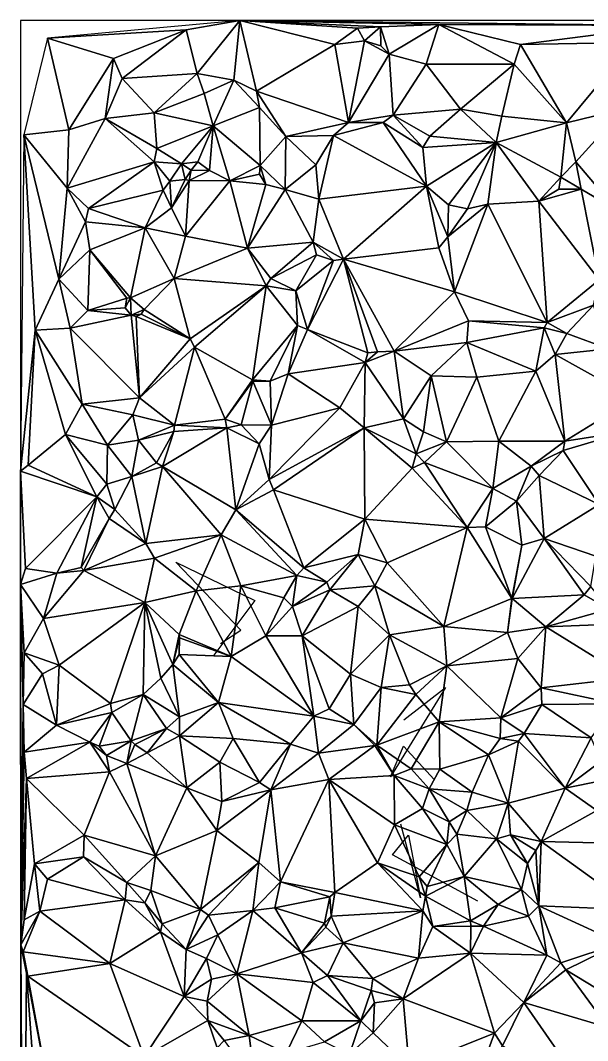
# Model space of a CAD drawing. Header units: metres. Extents: x -15 to 15.3, y -15 to 15.
# Drawn here: x -14.98 to -6.32, y -0.58 to 15 of the extents above; entities that cross this region are included whole.
import ezdxf

# ---------------------------------------------------------------- set-up
doc = ezdxf.new("R2010")
doc.units = ezdxf.units.M
for name, color, linetype in [('CRACKS', 1, 'Continuous'), ('STREET_MESH', 7, 'Continuous'), ('WATER_LINE', 5, 'Continuous')]:
    doc.layers.add(name, color=color, linetype=linetype)

msp = doc.modelspace()

# ---------------------------------------------------------------- linework, layer by layer
at = {"layer": 'CRACKS'}
for points in [[(-11.925, 5.483, 0.1), (-11.616, 5.686, 0.1), (-12.606, 6.724, 0.1), (-11.4, 6.137, 0.1), (-12.024, 5.304, 0.1)], [(-9.128, 4.319, 0.1), (-8.49, 4.812, 0.1), (-9.328, 3.446, 0.1), (-9.129, 3.913, 0.1), (-8.662, 3.404, 0.1)], [(-7.995, 1.546, 0.1), (-9.299, 2.255, 0.1), (-9.056, 2.557, 0.1), (-8.874, 1.597, 0.1), (-9.174, 2.724, 0.1)]]:
    msp.add_polyline3d(points, dxfattribs=at)
at = {"layer": 'STREET_MESH'}
for points in [[(-12.447, 14.856), (-11.63, 15), (-14.565, 14.726)], [(-12.447, 14.856), (-12.283, 14.188), (-11.63, 15)], [(-12.283, 14.188), (-11.721, 14.086), (-11.63, 15)], [(-11.721, 14.086), (-11.374, 13.918), (-11.63, 15)], [(-5.085, 14.922), (5.899, 14.99), (-11.63, 15)], [(-9.834, 14.88), (-9.484, 14.904), (-11.63, 15)], [(-10.177, 14.63), (-9.834, 14.88), (-11.63, 15)], [(-8.594, 14.936), (-5.085, 14.922), (-11.63, 15)], [(-9.484, 14.904), (-8.594, 14.936), (-11.63, 15)], [(-11.374, 13.918), (-10.177, 14.63), (-11.63, 15)], [(-13.56, 14.418), (-12.447, 14.856), (-14.565, 14.726)], [(-13.56, 14.418), (-13.426, 14.111), (-12.447, 14.856)], [(-13.426, 14.111), (-12.283, 14.188), (-12.447, 14.856)], [(-9.729, 14.688), (-9.834, 14.88), (-10.177, 14.63)], [(-9.834, 14.88), (-9.729, 14.688), (-9.484, 14.904)], [(-9.729, 14.688), (-9.476, 14.611), (-9.484, 14.904)], [(-9.348, 14.486), (-8.594, 14.936), (-9.484, 14.904)], [(-9.476, 14.611), (-9.348, 14.486), (-9.484, 14.904)], [(-8.594, 14.936), (-9.348, 14.486), (-8.786, 14.333)], [(-8.594, 14.936), (-8.786, 14.333), (-7.443, 14.332)], [(-8.594, 14.936), (-7.347, 14.634), (-5.085, 14.922)], [(-7.347, 14.634), (-8.594, 14.936), (-7.443, 14.332)], [(-7.347, 14.634), (-5.625, 14.66), (-5.085, 14.922)], [(-14.925, 13.254), (-14.241, 13.328), (-14.565, 14.726)], [(-14.241, 13.328), (-13.56, 14.418), (-14.565, 14.726)], [(-9.729, 14.688), (-10.177, 14.63), (-9.969, 13.44)], [(-9.348, 14.486), (-9.729, 14.688), (-9.969, 13.44)], [(-9.348, 14.486), (-9.476, 14.611), (-9.729, 14.688)], [(-5.625, 14.66), (-7.347, 14.634), (-6.642, 13.437)], [(-5.625, 14.66), (-6.642, 13.437), (-5.768, 13.65)], [(-10.177, 14.63), (-11.374, 13.918), (-9.969, 13.44)], [(-6.642, 13.437), (-7.347, 14.634), (-7.443, 14.332)], [(-13.56, 14.418), (-14.241, 13.328), (-13.685, 13.499)], [(-13.426, 14.111), (-13.56, 14.418), (-13.685, 13.499)], [(-9.289, 13.551), (-9.348, 14.486), (-9.969, 13.44)], [(-9.348, 14.486), (-9.289, 13.551), (-8.786, 14.333)], [(-12.283, 14.188), (-13.426, 14.111), (-12.939, 13.588)], [(-12.283, 14.188), (-12.939, 13.588), (-12.172, 13.885)], [(-12.283, 14.188), (-12.172, 13.885), (-11.721, 14.086)], [(-9.289, 13.551), (-8.264, 13.642), (-8.786, 14.333)], [(-8.786, 14.333), (-8.264, 13.642), (-7.443, 14.332)], [(-8.264, 13.642), (-7.63, 13.537), (-7.443, 14.332)], [(-7.63, 13.537), (-6.642, 13.437), (-7.443, 14.332)], [(-12.939, 13.588), (-13.426, 14.111), (-13.685, 13.499)], [(-12.172, 13.885), (-12.035, 13.39), (-11.721, 14.086)], [(-12.035, 13.39), (-11.329, 13.67), (-11.721, 14.086)], [(-11.329, 13.67), (-11.374, 13.918), (-11.721, 14.086)], [(-12.939, 13.588), (-12.035, 13.39), (-12.172, 13.885)], [(-11.374, 13.918), (-10.928, 13.227), (-9.969, 13.44)], [(-10.928, 13.227), (-11.374, 13.918), (-11.329, 13.67)], [(-12.939, 13.588), (-13.685, 13.499), (-12.894, 13.045)], [(-12.035, 13.39), (-12.939, 13.588), (-12.894, 13.045)], [(-12.035, 13.39), (-11.317, 12.784), (-11.329, 13.67)], [(-11.317, 12.784), (-10.928, 13.227), (-11.329, 13.67)], [(-8.264, 13.642), (-9.289, 13.551), (-8.729, 13.231)], [(-7.717, 13.137), (-8.264, 13.642), (-8.729, 13.231)], [(-8.264, 13.642), (-7.717, 13.137), (-7.63, 13.537)], [(-6.642, 13.437), (-6.502, 12.84), (-5.768, 13.65)], [(-6.502, 12.84), (-5.874, 12.102), (-5.768, 13.65)], [(-14.241, 13.328), (-14.266, 12.435), (-13.685, 13.499)], [(-14.266, 12.435), (-12.937, 12.838), (-13.685, 13.499)], [(-13.685, 13.499), (-12.937, 12.838), (-12.894, 13.045)], [(-10.928, 13.227), (-10.198, 13.244), (-9.969, 13.44)], [(-9.442, 13.44), (-10.198, 13.244), (-8.78, 12.47)], [(-10.198, 13.244), (-9.442, 13.44), (-9.969, 13.44)], [(-9.442, 13.44), (-9.289, 13.551), (-9.969, 13.44)], [(-8.835, 13.058), (-9.289, 13.551), (-9.442, 13.44)], [(-8.835, 13.058), (-9.442, 13.44), (-8.78, 12.47)], [(-9.289, 13.551), (-8.835, 13.058), (-8.729, 13.231)], [(-7.63, 13.537), (-7.717, 13.137), (-6.642, 13.437)], [(-7.717, 13.137), (-6.731, 12.606), (-6.642, 13.437)], [(-6.731, 12.606), (-6.502, 12.84), (-6.642, 13.437)], [(-14.752, 10.267), (-14.925, 13.254), (-14.978, 8.117)], [(-14.266, 12.435), (-14.241, 13.328), (-14.925, 13.254)], [(-14.752, 10.267), (-14.392, 11.047), (-14.925, 13.254)], [(-14.392, 11.047), (-14.266, 12.435), (-14.925, 13.254)], [(-12.52, 12.81), (-12.035, 13.39), (-12.894, 13.045)], [(-12.035, 13.39), (-12.52, 12.81), (-12.272, 12.838)], [(-12.091, 12.706), (-12.035, 13.39), (-12.272, 12.838)], [(-12.091, 12.706), (-11.782, 12.549), (-12.035, 13.39)], [(-12.035, 13.39), (-11.782, 12.549), (-11.317, 12.784)], [(-10.939, 12.417), (-10.928, 13.227), (-11.317, 12.784)], [(-10.47, 12.793), (-10.928, 13.227), (-10.939, 12.417)], [(-10.928, 13.227), (-10.47, 12.793), (-10.198, 13.244)], [(-10.198, 13.244), (-10.47, 12.793), (-10.422, 12.268)], [(-10.198, 13.244), (-10.422, 12.268), (-8.78, 12.47)], [(-8.835, 13.058), (-7.717, 13.137), (-8.729, 13.231)], [(-7.717, 13.137), (-8.835, 13.058), (-8.78, 12.47)], [(-7.717, 13.137), (-8.78, 12.47), (-8.444, 12.182)], [(-8.157, 12.123), (-7.717, 13.137), (-8.444, 12.182)], [(-7.717, 13.137), (-8.157, 12.123), (-7.845, 12.193)], [(-7.064, 12.241), (-7.717, 13.137), (-7.845, 12.193)], [(-7.064, 12.241), (-6.731, 12.606), (-7.717, 13.137)], [(-12.937, 12.838), (-12.52, 12.81), (-12.894, 13.045)], [(-12.937, 12.838), (-14.266, 12.435), (-13.94, 12.128)], [(-12.798, 12.409), (-12.937, 12.838), (-13.94, 12.128)], [(-12.696, 12.546), (-12.937, 12.838), (-12.798, 12.409)], [(-12.696, 12.546), (-12.52, 12.81), (-12.937, 12.838)], [(-12.696, 12.546), (-12.465, 12.57), (-12.52, 12.81)], [(-12.52, 12.81), (-12.373, 12.71), (-12.272, 12.838)], [(-12.465, 12.57), (-12.373, 12.71), (-12.52, 12.81)], [(-12.373, 12.71), (-12.091, 12.706), (-12.272, 12.838)], [(-11.317, 12.784), (-11.782, 12.549), (-11.33, 12.653)], [(-11.233, 12.493), (-11.317, 12.784), (-11.33, 12.653)], [(-11.233, 12.493), (-10.939, 12.417), (-11.317, 12.784)], [(-10.47, 12.793), (-10.939, 12.417), (-10.422, 12.268)], [(-6.502, 12.84), (-6.731, 12.606), (-6.42, 12.423)], [(-5.874, 12.102), (-6.502, 12.84), (-6.42, 12.423)], [(-12.373, 12.71), (-12.465, 12.57), (-12.401, 12.554)], [(-12.091, 12.706), (-12.373, 12.71), (-12.401, 12.554)], [(-12.091, 12.706), (-12.401, 12.554), (-11.782, 12.549)], [(-11.782, 12.549), (-11.233, 12.493), (-11.33, 12.653)], [(-12.67, 12.135), (-12.696, 12.546), (-12.798, 12.409)], [(-12.465, 12.57), (-12.696, 12.546), (-12.67, 12.135)], [(-12.401, 12.554), (-12.465, 12.57), (-12.67, 12.135)], [(-12.401, 12.554), (-12.67, 12.135), (-12.459, 11.702)], [(-11.782, 12.549), (-12.401, 12.554), (-12.459, 11.702)], [(-11.514, 11.519), (-11.782, 12.549), (-12.459, 11.702)], [(-11.233, 12.493), (-11.782, 12.549), (-11.514, 11.519)], [(-10.939, 12.417), (-11.233, 12.493), (-11.514, 11.519)], [(-10.422, 12.268), (-10.046, 11.352), (-8.78, 12.47)], [(-8.78, 12.47), (-10.046, 11.352), (-8.59, 11.527)], [(-8.457, 11.695), (-8.78, 12.47), (-8.59, 11.527)], [(-8.78, 12.47), (-8.457, 11.695), (-8.444, 12.182)], [(-6.76, 12.421), (-6.731, 12.606), (-7.064, 12.241)], [(-6.731, 12.606), (-6.76, 12.421), (-6.42, 12.423)], [(-13.987, 11.924), (-14.266, 12.435), (-14.392, 11.047)], [(-14.266, 12.435), (-13.987, 11.924), (-13.94, 12.128)], [(-13.074, 11.831), (-12.798, 12.409), (-13.94, 12.128)], [(-13.074, 11.831), (-12.67, 12.135), (-12.798, 12.409)], [(-10.512, 11.614), (-10.939, 12.417), (-11.514, 11.519)], [(-10.939, 12.417), (-10.512, 11.614), (-10.422, 12.268)], [(-6.76, 12.421), (-7.064, 12.241), (-6.42, 12.423)], [(-7.064, 12.241), (-6.144, 11.038), (-6.42, 12.423)], [(-6.144, 11.038), (-5.874, 12.102), (-6.42, 12.423)], [(-10.512, 11.614), (-10.046, 11.352), (-10.422, 12.268)], [(-8.157, 12.123), (-8.457, 11.695), (-7.845, 12.193)], [(-8.457, 11.695), (-8.353, 10.855), (-7.845, 12.193)], [(-8.457, 11.695), (-8.157, 12.123), (-8.444, 12.182)], [(-8.353, 10.855), (-6.94, 10.387), (-7.845, 12.193)], [(-6.94, 10.387), (-7.064, 12.241), (-7.845, 12.193)], [(-6.94, 10.387), (-6.144, 11.038), (-7.064, 12.241)], [(-13.987, 11.924), (-13.074, 11.831), (-13.94, 12.128)], [(-12.67, 12.135), (-13.074, 11.831), (-12.459, 11.702)], [(-13.917, 11.498), (-13.987, 11.924), (-14.392, 11.047)], [(-13.074, 11.831), (-13.987, 11.924), (-13.917, 11.498)], [(-13.3, 10.764), (-13.074, 11.831), (-13.917, 11.498)], [(-13.3, 10.764), (-12.632, 11.056), (-13.074, 11.831)], [(-13.074, 11.831), (-12.632, 11.056), (-12.459, 11.702)], [(-12.632, 11.056), (-11.514, 11.519), (-12.459, 11.702)], [(-8.353, 10.855), (-8.457, 11.695), (-8.59, 11.527)], [(-11.155, 11.058), (-10.512, 11.614), (-11.514, 11.519)], [(-10.512, 11.614), (-11.155, 11.058), (-10.457, 11.418)], [(-10.202, 11.33), (-10.512, 11.614), (-10.457, 11.418)], [(-10.046, 11.352), (-10.512, 11.614), (-10.202, 11.33)], [(-13.949, 10.568), (-13.917, 11.498), (-14.392, 11.047)], [(-13.949, 10.568), (-13.356, 10.759), (-13.917, 11.498)], [(-13.356, 10.759), (-13.3, 10.764), (-13.917, 11.498)], [(-11.514, 11.519), (-12.632, 11.056), (-11.228, 10.944)], [(-11.155, 11.058), (-11.514, 11.519), (-11.228, 10.944)], [(-11.155, 11.058), (-10.773, 10.868), (-10.457, 11.418)], [(-10.773, 10.868), (-10.202, 11.33), (-10.457, 11.418)], [(-10.046, 11.352), (-8.353, 10.855), (-8.59, 11.527)], [(-10.773, 10.868), (-10.596, 10.28), (-10.202, 11.33)], [(-10.046, 11.352), (-10.596, 10.28), (-9.678, 9.924)], [(-10.596, 10.28), (-10.046, 11.352), (-10.202, 11.33)], [(-10.046, 11.352), (-9.272, 9.948), (-8.353, 10.855)], [(-9.528, 9.935), (-10.046, 11.352), (-9.678, 9.924)], [(-10.046, 11.352), (-9.528, 9.935), (-9.272, 9.948)], [(-14.752, 10.267), (-14.221, 10.297), (-14.392, 11.047)], [(-14.221, 10.297), (-13.949, 10.568), (-14.392, 11.047)], [(-13.091, 10.584), (-12.632, 11.056), (-13.3, 10.764)], [(-12.632, 11.056), (-13.091, 10.584), (-12.39, 10.134)], [(-11.228, 10.944), (-12.632, 11.056), (-12.39, 10.134)], [(-12.319, 10.01), (-11.228, 10.944), (-12.39, 10.134)], [(-12.319, 10.01), (-11.437, 9.51), (-11.228, 10.944)], [(-11.437, 9.51), (-10.75, 10.339), (-11.228, 10.944)], [(-10.773, 10.868), (-11.155, 11.058), (-11.228, 10.944)], [(-10.75, 10.339), (-10.773, 10.868), (-11.228, 10.944)], [(-6.144, 11.038), (-6.94, 10.387), (-6.231, 10.648)], [(-13.38, 10.608), (-13.356, 10.759), (-13.949, 10.568)], [(-13.3, 10.764), (-13.38, 10.608), (-13.29, 10.499)], [(-13.38, 10.608), (-13.3, 10.764), (-13.356, 10.759)], [(-13.091, 10.584), (-13.3, 10.764), (-13.29, 10.499)], [(-10.75, 10.339), (-10.596, 10.28), (-10.773, 10.868)], [(-8.353, 10.855), (-9.272, 9.948), (-8.141, 10.409)], [(-6.94, 10.387), (-8.353, 10.855), (-8.141, 10.409)], [(-13.38, 10.608), (-13.949, 10.568), (-13.29, 10.499)], [(-6.231, 10.648), (-6.94, 10.387), (-6.64, 10.219)], [(-6.003, 9.983), (-6.231, 10.648), (-6.64, 10.219)], [(-13.949, 10.568), (-14.221, 10.297), (-13.29, 10.499)], [(-14.221, 10.297), (-13.161, 9.233), (-13.29, 10.499)], [(-13.137, 10.511), (-13.091, 10.584), (-13.29, 10.499)], [(-13.214, 10.478), (-13.137, 10.511), (-13.29, 10.499)], [(-13.161, 9.233), (-13.214, 10.478), (-13.29, 10.499)], [(-13.137, 10.511), (-13.214, 10.478), (-12.39, 10.134)], [(-13.214, 10.478), (-13.161, 9.233), (-12.39, 10.134)], [(-13.091, 10.584), (-13.137, 10.511), (-12.39, 10.134)], [(-14.038, 9.14), (-14.221, 10.297), (-14.752, 10.267)], [(-13.161, 9.233), (-14.221, 10.297), (-14.038, 9.14)], [(-11.168, 9.489), (-10.75, 10.339), (-11.437, 9.51)], [(-11.168, 9.489), (-10.891, 9.599), (-10.75, 10.339)], [(-10.891, 9.599), (-10.596, 10.28), (-10.75, 10.339)], [(-9.272, 9.948), (-8.167, 10.082), (-8.141, 10.409)], [(-8.167, 10.082), (-6.985, 10.306), (-8.141, 10.409)], [(-6.985, 10.306), (-8.167, 10.082), (-7.11, 9.643)], [(-6.985, 10.306), (-6.94, 10.387), (-8.141, 10.409)], [(-6.815, 9.895), (-6.985, 10.306), (-7.11, 9.643)], [(-6.94, 10.387), (-6.985, 10.306), (-6.64, 10.219)], [(-6.985, 10.306), (-6.815, 9.895), (-6.64, 10.219)], [(-14.86, 8.206), (-14.752, 10.267), (-14.978, 8.117)], [(-14.752, 10.267), (-14.86, 8.206), (-14.289, 8.676)], [(-14.038, 9.14), (-14.752, 10.267), (-14.289, 8.676)], [(-13.161, 9.233), (-12.319, 10.01), (-12.39, 10.134)], [(-10.596, 10.28), (-10.891, 9.599), (-9.714, 9.773)], [(-10.596, 10.28), (-9.714, 9.773), (-9.678, 9.924)], [(-6.815, 9.895), (-6.003, 9.983), (-6.64, 10.219)], [(-13.161, 9.233), (-12.625, 8.816), (-12.319, 10.01)], [(-12.625, 8.816), (-11.854, 8.909), (-12.319, 10.01)], [(-12.319, 10.01), (-11.854, 8.909), (-11.437, 9.51)], [(-8.167, 10.082), (-9.272, 9.948), (-8.709, 9.57)], [(-8.013, 9.553), (-8.167, 10.082), (-8.709, 9.57)], [(-8.167, 10.082), (-8.013, 9.553), (-7.11, 9.643)], [(-6.003, 9.983), (-6.815, 9.895), (-5.611, 9.226)], [(-9.272, 9.948), (-9.714, 9.773), (-9.129, 8.912)], [(-9.528, 9.935), (-9.714, 9.773), (-9.272, 9.948)], [(-9.714, 9.773), (-9.528, 9.935), (-9.678, 9.924)], [(-9.272, 9.948), (-9.129, 8.912), (-8.709, 9.57)], [(-6.815, 9.895), (-7.11, 9.643), (-6.67, 8.575)], [(-5.611, 9.226), (-6.815, 9.895), (-6.67, 8.575)], [(-9.714, 9.773), (-10.891, 9.599), (-10.102, 9.08)], [(-9.714, 9.773), (-10.102, 9.08), (-9.734, 8.777)], [(-9.129, 8.912), (-9.714, 9.773), (-9.734, 8.777)], [(-11.854, 8.909), (-11.433, 9.492), (-11.437, 9.51)], [(-11.433, 9.492), (-11.168, 9.489), (-11.437, 9.51)], [(-10.891, 9.599), (-11.168, 9.489), (-11.144, 8.815)], [(-10.102, 9.08), (-10.891, 9.599), (-11.144, 8.815)], [(-9.129, 8.912), (-8.824, 8.717), (-8.709, 9.57)], [(-8.824, 8.717), (-8.475, 8.565), (-8.709, 9.57)], [(-8.475, 8.565), (-8.013, 9.553), (-8.709, 9.57)], [(-8.475, 8.565), (-7.674, 8.571), (-8.013, 9.553)], [(-8.013, 9.553), (-7.674, 8.571), (-7.11, 9.643)], [(-7.11, 9.643), (-7.674, 8.571), (-6.67, 8.575)], [(-11.61, 8.822), (-11.433, 9.492), (-11.854, 8.909)], [(-11.433, 9.492), (-11.61, 8.822), (-11.144, 8.815)], [(-11.168, 9.489), (-11.433, 9.492), (-11.144, 8.815)], [(-13.264, 8.975), (-13.161, 9.233), (-14.038, 9.14)], [(-13.264, 8.975), (-12.625, 8.816), (-13.161, 9.233)], [(-5.717, 8.719), (-5.611, 9.226), (-6.67, 8.575)], [(-13.651, 8.514), (-14.038, 9.14), (-14.289, 8.676)], [(-13.651, 8.514), (-13.264, 8.975), (-14.038, 9.14)], [(-11.182, 7.99), (-10.102, 9.08), (-11.144, 8.815)], [(-10.102, 9.08), (-11.182, 7.99), (-9.734, 8.777)], [(-13.177, 8.589), (-13.264, 8.975), (-13.651, 8.514)], [(-13.264, 8.975), (-13.177, 8.589), (-12.625, 8.816)], [(-11.854, 8.909), (-12.625, 8.816), (-11.827, 8.776)], [(-11.61, 8.822), (-11.854, 8.909), (-11.827, 8.776)], [(-8.94, 8.378), (-9.129, 8.912), (-9.734, 8.777)], [(-8.94, 8.378), (-8.824, 8.717), (-9.129, 8.912)], [(-13.177, 8.589), (-12.637, 8.72), (-12.625, 8.816)], [(-11.827, 8.776), (-12.812, 8.184), (-11.693, 7.522)], [(-11.827, 8.776), (-12.637, 8.72), (-12.812, 8.184)], [(-12.625, 8.816), (-12.637, 8.72), (-11.827, 8.776)], [(-11.61, 8.822), (-11.827, 8.776), (-11.336, 8.533)], [(-11.336, 8.533), (-11.827, 8.776), (-11.693, 7.522)], [(-11.61, 8.822), (-11.336, 8.533), (-11.144, 8.815)], [(-11.336, 8.533), (-11.182, 7.99), (-11.144, 8.815)], [(-11.182, 7.99), (-11.115, 7.829), (-9.734, 8.777)], [(-9.734, 8.777), (-11.115, 7.829), (-9.722, 7.381)], [(-9, 8.161), (-9.734, 8.777), (-9.722, 7.381)], [(-9, 8.161), (-8.94, 8.378), (-9.734, 8.777)], [(-14.86, 8.206), (-13.813, 7.721), (-14.289, 8.676)], [(-13.813, 7.721), (-13.658, 7.918), (-14.289, 8.676)], [(-13.658, 7.918), (-13.651, 8.514), (-14.289, 8.676)], [(-13.177, 8.589), (-13.651, 8.514), (-13.278, 8.034)], [(-13.177, 8.589), (-13.278, 8.034), (-12.899, 8.24)], [(-12.637, 8.72), (-13.177, 8.589), (-12.899, 8.24)], [(-12.812, 8.184), (-12.637, 8.72), (-12.899, 8.24)], [(-8.475, 8.565), (-8.824, 8.717), (-8.94, 8.378)], [(-7.674, 8.571), (-8.475, 8.565), (-7.766, 7.849)], [(-7.181, 8.19), (-7.674, 8.571), (-7.766, 7.849)], [(-7.674, 8.571), (-7.181, 8.19), (-6.67, 8.575)], [(-7.181, 8.19), (-6.695, 8.432), (-6.67, 8.575)], [(-6.695, 8.432), (-5.717, 8.719), (-6.67, 8.575)], [(-6.695, 8.432), (-6.144, 7.607), (-5.717, 8.719)], [(-13.278, 8.034), (-13.651, 8.514), (-13.658, 7.918)], [(-11.182, 7.99), (-11.336, 8.533), (-11.693, 7.522)], [(-8.811, 8.249), (-8.475, 8.565), (-8.94, 8.378)], [(-8.475, 8.565), (-8.811, 8.249), (-7.766, 7.849)], [(-7.06, 8.05), (-6.695, 8.432), (-7.181, 8.19)], [(-6.144, 7.607), (-6.695, 8.432), (-7.06, 8.05)], [(-8.811, 8.249), (-8.94, 8.378), (-9, 8.161)], [(-13.813, 7.721), (-14.86, 8.206), (-14.978, 8.117)], [(-14.972, 0.878), (-14.976, 6.383), (-14.978, 8.117)], [(-14.976, 6.383), (-14.902, 6.629), (-14.978, 8.117)], [(-14.902, 6.629), (-13.813, 7.721), (-14.978, 8.117)], [(-13.278, 8.034), (-12.812, 8.184), (-12.899, 8.24)], [(-13.278, 8.034), (-13.064, 7.01), (-12.812, 8.184)], [(-13.064, 7.01), (-11.916, 7.142), (-12.812, 8.184)], [(-12.812, 8.184), (-11.916, 7.142), (-11.693, 7.522)], [(-8.162, 7.256), (-9, 8.161), (-9.722, 7.381)], [(-8.162, 7.256), (-8.811, 8.249), (-9, 8.161)], [(-8.811, 8.249), (-8.162, 7.256), (-7.766, 7.849)], [(-7.407, 7.658), (-7.181, 8.19), (-7.766, 7.849)], [(-7.06, 8.05), (-7.181, 8.19), (-7.407, 7.658)], [(-13.539, 7.529), (-13.278, 8.034), (-13.658, 7.918)], [(-13.278, 8.034), (-13.539, 7.529), (-13.064, 7.01)], [(-11.115, 7.829), (-11.182, 7.99), (-11.693, 7.522)], [(-6.984, 7.088), (-7.06, 8.05), (-7.407, 7.658)], [(-6.144, 7.607), (-7.06, 8.05), (-6.984, 7.088)], [(-13.813, 7.721), (-13.539, 7.529), (-13.658, 7.918)], [(-10.654, 6.638), (-11.115, 7.829), (-11.693, 7.522)], [(-11.115, 7.829), (-10.654, 6.638), (-9.722, 7.381)], [(-8.162, 7.256), (-7.882, 7.267), (-7.766, 7.849)], [(-7.882, 7.267), (-7.407, 7.658), (-7.766, 7.849)], [(-13.813, 7.721), (-14.902, 6.629), (-14.424, 6.559)], [(-14.05, 6.645), (-13.813, 7.721), (-14.424, 6.559)], [(-13.813, 7.721), (-14.05, 6.645), (-13.624, 7.394)], [(-13.539, 7.529), (-13.813, 7.721), (-13.624, 7.394)], [(-7.327, 6.986), (-7.407, 7.658), (-7.882, 7.267)], [(-6.984, 7.088), (-7.407, 7.658), (-7.327, 6.986)], [(-13.064, 7.01), (-13.539, 7.529), (-13.624, 7.394)], [(-11.916, 7.142), (-10.758, 6.523), (-11.693, 7.522)], [(-10.758, 6.523), (-10.654, 6.638), (-11.693, 7.522)], [(-6.194, 6.817), (-6.144, 7.607), (-6.984, 7.088)], [(-14.05, 6.645), (-14.012, 6.596), (-13.624, 7.394)], [(-14.012, 6.596), (-13.064, 7.01), (-13.624, 7.394)], [(-10.654, 6.638), (-9.821, 6.843), (-9.722, 7.381)], [(-9.821, 6.843), (-9.382, 6.715), (-9.722, 7.381)], [(-9.382, 6.715), (-8.162, 7.256), (-9.722, 7.381)], [(-8.162, 7.256), (-9.382, 6.715), (-8.514, 5.743)], [(-7.479, 6.17), (-8.162, 7.256), (-8.514, 5.743)], [(-8.162, 7.256), (-7.479, 6.17), (-7.882, 7.267)], [(-7.479, 6.17), (-7.327, 6.986), (-7.882, 7.267)], [(-12.934, 6.785), (-11.916, 7.142), (-13.064, 7.01)], [(-12.934, 6.785), (-12.296, 6.286), (-11.916, 7.142)], [(-11.916, 7.142), (-12.296, 6.286), (-11.614, 6.362)], [(-10.758, 6.523), (-11.916, 7.142), (-11.614, 6.362)], [(-6.984, 7.088), (-7.327, 6.986), (-7.475, 6.17)], [(-6.376, 6.227), (-6.984, 7.088), (-7.475, 6.17)], [(-6.984, 7.088), (-6.376, 6.227), (-6.273, 6.351)], [(-6.194, 6.817), (-6.984, 7.088), (-6.273, 6.351)], [(-14.012, 6.596), (-12.934, 6.785), (-13.064, 7.01)], [(-7.327, 6.986), (-7.479, 6.17), (-7.475, 6.17)], [(-12.934, 6.785), (-14.012, 6.596), (-13.078, 6.107)], [(-12.296, 6.286), (-12.934, 6.785), (-13.078, 6.107)], [(-10.3, 6.421), (-9.821, 6.843), (-10.654, 6.638)], [(-10.3, 6.421), (-10.257, 6.303), (-9.821, 6.843)], [(-9.821, 6.843), (-10.257, 6.303), (-9.569, 6.365)], [(-9.382, 6.715), (-9.821, 6.843), (-9.569, 6.365)], [(-9.382, 6.715), (-9.569, 6.365), (-8.514, 5.743)], [(-14.424, 6.559), (-14.902, 6.629), (-14.976, 6.383)], [(-14.628, 5.863), (-14.424, 6.559), (-14.976, 6.383)], [(-14.012, 6.596), (-14.628, 5.863), (-13.078, 6.107)], [(-14.012, 6.596), (-14.424, 6.559), (-14.628, 5.863)], [(-14.012, 6.596), (-14.05, 6.645), (-14.424, 6.559)], [(-10.758, 6.523), (-10.3, 6.421), (-10.654, 6.638)], [(-10.956, 6.18), (-10.758, 6.523), (-11.614, 6.362)], [(-10.758, 6.523), (-10.956, 6.18), (-10.824, 6.05)], [(-10.3, 6.421), (-10.758, 6.523), (-10.824, 6.05)], [(-10.257, 6.303), (-10.3, 6.421), (-10.824, 6.05)], [(-14.976, 6.383), (-14.972, 0.878), (-14.934, 4.549)], [(-14.919, 5.338), (-14.976, 6.383), (-14.934, 4.549)], [(-14.919, 5.338), (-14.628, 5.863), (-14.976, 6.383)], [(-12.557, 5.622), (-12.296, 6.286), (-13.078, 6.107)], [(-11.762, 5.286), (-12.296, 6.286), (-12.557, 5.622)], [(-11.614, 6.362), (-12.296, 6.286), (-11.762, 5.286)], [(-11.614, 6.362), (-11.762, 5.286), (-11.233, 5.601)], [(-10.956, 6.18), (-11.614, 6.362), (-11.233, 5.601)], [(-10.676, 5.601), (-10.257, 6.303), (-10.824, 6.05)], [(-10.257, 6.303), (-10.676, 5.601), (-9.824, 6.047)], [(-9.569, 6.365), (-10.257, 6.303), (-9.824, 6.047)], [(-9.343, 5.617), (-9.569, 6.365), (-9.824, 6.047)], [(-9.569, 6.365), (-9.343, 5.617), (-8.514, 5.743)], [(-6.376, 6.227), (-5.99, 6.008), (-6.273, 6.351)], [(-14.628, 5.863), (-14.389, 5.15), (-13.078, 6.107)], [(-14.389, 5.15), (-13.605, 4.564), (-13.078, 6.107)], [(-13.605, 4.564), (-13.107, 4.702), (-13.078, 6.107)], [(-13.107, 4.702), (-12.835, 4.955), (-13.078, 6.107)], [(-12.652, 5.161), (-12.557, 5.622), (-13.078, 6.107)], [(-12.835, 4.955), (-12.652, 5.161), (-13.078, 6.107)], [(-10.824, 6.05), (-10.956, 6.18), (-11.233, 5.601)], [(-7.542, 5.65), (-7.479, 6.17), (-8.514, 5.743)], [(-7.479, 6.17), (-7.542, 5.65), (-7.475, 6.17)], [(-7.542, 5.65), (-6.958, 5.737), (-7.475, 6.17)], [(-6.958, 5.737), (-6.376, 6.227), (-7.475, 6.17)], [(-6.958, 5.737), (-5.99, 6.008), (-6.376, 6.227)], [(-10.676, 5.601), (-10.824, 6.05), (-11.233, 5.601)], [(-10.676, 5.601), (-9.939, 5.015), (-9.824, 6.047)], [(-9.939, 5.015), (-9.343, 5.617), (-9.824, 6.047)], [(-5.99, 6.008), (-6.958, 5.737), (-5.797, 5.783)], [(-14.919, 5.338), (-14.389, 5.15), (-14.628, 5.863)], [(-5.797, 5.783), (-6.958, 5.737), (-5.702, 4.956)], [(-12.652, 5.161), (-12.549, 5.568), (-12.557, 5.622)], [(-12.549, 5.568), (-11.762, 5.286), (-12.557, 5.622)], [(-9.343, 5.617), (-9.939, 5.015), (-9.473, 4.81)], [(-9.04, 4.851), (-9.343, 5.617), (-9.473, 4.81)], [(-9.343, 5.617), (-8.468, 5.14), (-8.514, 5.743)], [(-9.343, 5.617), (-9.04, 4.851), (-8.468, 5.14)], [(-8.468, 5.14), (-7.542, 5.65), (-8.514, 5.743)], [(-7.385, 5.252), (-7.542, 5.65), (-8.468, 5.14)], [(-7.385, 5.252), (-6.958, 5.737), (-7.542, 5.65)], [(-6.958, 5.737), (-7.385, 5.252), (-7.031, 4.808)], [(-6.958, 5.737), (-7.031, 4.808), (-5.702, 4.956)], [(-12.549, 5.568), (-12.652, 5.161), (-12.556, 5.317)], [(-11.762, 5.286), (-12.549, 5.568), (-12.556, 5.317)], [(-11.762, 5.286), (-10.498, 4.374), (-11.233, 5.601)], [(-10.498, 4.374), (-10.676, 5.601), (-11.233, 5.601)], [(-10.676, 5.601), (-10.268, 4.486), (-9.939, 5.015)], [(-10.498, 4.374), (-10.268, 4.486), (-10.676, 5.601)], [(-14.643, 5.019), (-14.919, 5.338), (-14.934, 4.549)], [(-14.643, 5.019), (-14.389, 5.15), (-14.919, 5.338)], [(-12.652, 5.161), (-11.955, 4.583), (-12.556, 5.317)], [(-11.955, 4.583), (-11.762, 5.286), (-12.556, 5.317)], [(-14.643, 5.019), (-14.43, 4.234), (-14.389, 5.15)], [(-14.389, 5.15), (-14.43, 4.234), (-13.605, 4.564)], [(-12.552, 4.365), (-12.652, 5.161), (-12.835, 4.955)], [(-12.652, 5.161), (-12.552, 4.365), (-11.955, 4.583)], [(-10.498, 4.374), (-11.762, 5.286), (-11.955, 4.583)], [(-7.644, 4.348), (-7.385, 5.252), (-8.468, 5.14)], [(-7.385, 5.252), (-7.644, 4.348), (-7.031, 4.808)], [(-14.43, 4.234), (-14.643, 5.019), (-14.934, 4.549)], [(-9.939, 5.015), (-10.268, 4.486), (-9.891, 4.245)], [(-9.939, 5.015), (-9.891, 4.245), (-9.473, 4.81)], [(-9.04, 4.851), (-8.941, 4.704), (-8.468, 5.14)], [(-8.941, 4.704), (-8.587, 4.288), (-8.468, 5.14)], [(-8.587, 4.288), (-7.644, 4.348), (-8.468, 5.14)], [(-13.107, 4.702), (-12.552, 4.365), (-12.835, 4.955)], [(-8.941, 4.704), (-9.04, 4.851), (-9.473, 4.81)], [(-7.031, 4.808), (-5.887, 4.561), (-5.702, 4.956)], [(-13.581, 4.428), (-13.107, 4.702), (-13.605, 4.564)], [(-13.107, 4.702), (-13.581, 4.428), (-13.288, 3.994)], [(-12.747, 4.183), (-13.107, 4.702), (-13.288, 3.994)], [(-13.107, 4.702), (-12.747, 4.183), (-12.552, 4.365)], [(-9.891, 4.245), (-9.538, 3.93), (-9.473, 4.81)], [(-9.538, 3.93), (-8.941, 4.704), (-9.473, 4.81)], [(-9.538, 3.93), (-8.587, 4.288), (-8.941, 4.704)], [(-7.644, 4.348), (-7.021, 4.553), (-7.031, 4.808)], [(-7.021, 4.553), (-5.887, 4.561), (-7.031, 4.808)], [(-14.972, 0.878), (-14.922, 3.821), (-14.934, 4.549)], [(-14.922, 3.821), (-14.43, 4.234), (-14.934, 4.549)], [(-14.43, 4.234), (-13.581, 4.428), (-13.605, 4.564)], [(-12.552, 4.071), (-11.729, 4.033), (-11.955, 4.583)], [(-12.552, 4.365), (-12.552, 4.071), (-11.955, 4.583)], [(-11.729, 4.033), (-10.855, 3.947), (-11.955, 4.583)], [(-10.855, 3.947), (-10.498, 4.374), (-11.955, 4.583)], [(-7.289, 4.107), (-7.021, 4.553), (-7.644, 4.348)], [(-7.021, 4.553), (-7.289, 4.107), (-6.268, 4.043)], [(-5.887, 4.561), (-7.021, 4.553), (-6.268, 4.043)], [(-13.581, 4.428), (-14.43, 4.234), (-13.919, 3.975)], [(-13.775, 3.917), (-13.581, 4.428), (-13.919, 3.975)], [(-13.581, 4.428), (-13.775, 3.917), (-13.288, 3.994)], [(-12.552, 4.365), (-12.747, 4.183), (-12.552, 4.071)], [(-10.43, 3.807), (-10.498, 4.374), (-10.855, 3.947)], [(-10.268, 4.486), (-10.498, 4.374), (-9.891, 4.245)], [(-10.498, 4.374), (-10.43, 3.807), (-9.891, 4.245)], [(-14.43, 4.234), (-14.922, 3.821), (-13.919, 3.975)], [(-10.43, 3.807), (-9.571, 3.924), (-9.891, 4.245)], [(-9.571, 3.924), (-9.538, 3.93), (-9.891, 4.245)], [(-8.587, 4.288), (-9.538, 3.93), (-9.012, 3.567)], [(-8.587, 4.288), (-9.012, 3.567), (-8.575, 3.565)], [(-7.655, 4.032), (-7.644, 4.348), (-8.587, 4.288)], [(-7.836, 3.784), (-8.587, 4.288), (-8.575, 3.565)], [(-7.655, 4.032), (-8.587, 4.288), (-7.836, 3.784)], [(-7.655, 4.032), (-7.289, 4.107), (-7.644, 4.348)], [(-13.232, 3.939), (-12.747, 4.183), (-13.288, 3.994)], [(-12.747, 4.183), (-13.232, 3.939), (-13.042, 3.814)], [(-12.552, 4.071), (-12.747, 4.183), (-13.042, 3.814)], [(-12.552, 4.071), (-13.042, 3.814), (-12.438, 3.279)], [(-11.935, 3.67), (-12.552, 4.071), (-12.438, 3.279)], [(-11.729, 4.033), (-12.552, 4.071), (-11.935, 3.67)], [(-7.377, 3.989), (-7.289, 4.107), (-7.655, 4.032)], [(-7.289, 4.107), (-7.377, 3.989), (-6.664, 3.271)], [(-7.289, 4.107), (-6.664, 3.271), (-6.268, 4.043)], [(-14.922, 3.821), (-14.886, 3.423), (-13.919, 3.975)], [(-14.886, 3.423), (-13.617, 3.521), (-13.919, 3.975)], [(-13.617, 3.521), (-13.666, 3.774), (-13.919, 3.975)], [(-13.666, 3.774), (-13.775, 3.917), (-13.919, 3.975)], [(-13.775, 3.917), (-13.666, 3.774), (-13.288, 3.994)], [(-13.666, 3.774), (-13.354, 3.652), (-13.288, 3.994)], [(-13.354, 3.652), (-13.232, 3.939), (-13.288, 3.994)], [(-13.232, 3.939), (-13.354, 3.652), (-13.042, 3.814)], [(-11.33, 3.362), (-11.729, 4.033), (-11.935, 3.67)], [(-10.855, 3.947), (-11.729, 4.033), (-11.33, 3.362)], [(-10.855, 3.947), (-11.33, 3.362), (-11.155, 3.248)], [(-10.43, 3.807), (-10.855, 3.947), (-11.155, 3.248)], [(-9.571, 3.924), (-10.43, 3.807), (-10.27, 3.406)], [(-9.571, 3.924), (-10.27, 3.406), (-9.274, 3.469)], [(-9.538, 3.93), (-9.571, 3.924), (-9.274, 3.469)], [(-9.012, 3.567), (-9.538, 3.93), (-9.274, 3.469)], [(-7.377, 3.989), (-7.655, 4.032), (-7.836, 3.784)], [(-7.534, 3.042), (-7.377, 3.989), (-7.836, 3.784)], [(-6.664, 3.271), (-7.377, 3.989), (-7.534, 3.042)], [(-6.664, 3.271), (-6.117, 3.688), (-6.268, 4.043)], [(-14.886, 3.423), (-14.922, 3.821), (-14.972, 0.878)], [(-13.354, 3.652), (-13.666, 3.774), (-13.617, 3.521)], [(-13.042, 3.814), (-13.354, 3.652), (-12.438, 3.279)], [(-10.43, 3.807), (-11.155, 3.248), (-10.27, 3.406)], [(-8.082, 3.211), (-7.836, 3.784), (-8.575, 3.565)], [(-8.082, 3.211), (-7.534, 3.042), (-7.836, 3.784)], [(-13.354, 3.652), (-13.617, 3.521), (-12.916, 2.238)], [(-13.354, 3.652), (-12.916, 2.238), (-12.438, 3.279)], [(-11.935, 3.67), (-12.438, 3.279), (-11.902, 3.069)], [(-11.33, 3.362), (-11.935, 3.67), (-11.902, 3.069)], [(-6.117, 3.688), (-6.664, 3.271), (-6.095, 3.39)], [(-13.617, 3.521), (-14.886, 3.423), (-14.003, 2.553)], [(-12.916, 2.238), (-13.617, 3.521), (-14.003, 2.553)], [(-10.27, 3.406), (-9.267, 2.711), (-9.274, 3.469)], [(-8.739, 3.261), (-9.012, 3.567), (-9.274, 3.469)], [(-9.267, 2.711), (-8.84, 2.962), (-9.274, 3.469)], [(-8.84, 2.962), (-8.739, 3.261), (-9.274, 3.469)], [(-9.012, 3.567), (-8.739, 3.261), (-8.575, 3.565)], [(-8.739, 3.261), (-8.082, 3.211), (-8.575, 3.565)], [(-14.922, 1.264), (-14.886, 3.423), (-14.972, 0.878)], [(-14.886, 3.423), (-14.922, 1.264), (-14.761, 2.115)], [(-14.886, 3.423), (-14.761, 2.115), (-14.003, 2.553)], [(-12.916, 2.238), (-11.98, 2.626), (-12.438, 3.279)], [(-12.438, 3.279), (-11.98, 2.626), (-11.902, 3.069)], [(-11.155, 3.248), (-11.33, 3.362), (-11.902, 3.069)], [(-10.27, 3.406), (-11.155, 3.248), (-11.011, 1.841)], [(-10.181, 1.679), (-10.27, 3.406), (-11.011, 1.841)], [(-9.267, 2.711), (-10.27, 3.406), (-9.529, 2.133)], [(-10.27, 3.406), (-10.181, 1.679), (-9.529, 2.133)], [(-6.095, 3.39), (-6.664, 3.271), (-6.18, 2.932)], [(-11.98, 2.626), (-11.155, 3.248), (-11.902, 3.069)], [(-11.98, 2.626), (-11.338, 2.138), (-11.155, 3.248)], [(-11.155, 3.248), (-11.338, 2.138), (-11.011, 1.841)], [(-8.437, 2.76), (-8.739, 3.261), (-8.84, 2.962)], [(-8.082, 3.211), (-8.739, 3.261), (-8.165, 2.932)], [(-8.739, 3.261), (-8.437, 2.76), (-8.165, 2.932)], [(-7.534, 3.042), (-8.082, 3.211), (-8.165, 2.932)], [(-6.664, 3.271), (-7.534, 3.042), (-7.032, 2.459)], [(-6.18, 2.932), (-6.664, 3.271), (-7.032, 2.459)], [(-9.267, 2.711), (-8.47, 2.414), (-8.84, 2.962)], [(-8.47, 2.414), (-8.437, 2.76), (-8.84, 2.962)], [(-7.713, 2.498), (-7.534, 3.042), (-8.165, 2.932)], [(-7.713, 2.498), (-7.497, 2.56), (-7.534, 3.042)], [(-7.534, 3.042), (-7.497, 2.56), (-7.032, 2.459)], [(-8.437, 2.76), (-8.318, 2.571), (-8.165, 2.932)], [(-8.318, 2.571), (-7.713, 2.498), (-8.165, 2.932)], [(-5.551, 2.424), (-6.18, 2.932), (-7.032, 2.459)], [(-8.891, 1.92), (-9.267, 2.711), (-9.529, 2.133)], [(-8.891, 1.92), (-8.47, 2.414), (-9.267, 2.711)], [(-8.318, 2.571), (-8.437, 2.76), (-8.47, 2.414)], [(-14.761, 2.115), (-14.013, 2.225), (-14.003, 2.553)], [(-14.013, 2.225), (-13.352, 1.833), (-14.003, 2.553)], [(-13.352, 1.833), (-12.916, 2.238), (-14.003, 2.553)], [(-12.23, 1.422), (-11.98, 2.626), (-12.916, 2.238)], [(-12.23, 1.422), (-11.338, 2.138), (-11.98, 2.626)], [(-8.318, 2.571), (-8.47, 2.414), (-8.208, 1.924)], [(-7.713, 2.498), (-8.318, 2.571), (-8.208, 1.924)], [(-7.328, 1.725), (-7.713, 2.498), (-8.208, 1.924)], [(-7.497, 2.56), (-7.713, 2.498), (-7.239, 2.125)], [(-7.713, 2.498), (-7.328, 1.725), (-7.239, 2.125)], [(-7.113, 2.321), (-7.497, 2.56), (-7.239, 2.125)], [(-7.497, 2.56), (-7.113, 2.321), (-7.032, 2.459)], [(-8.891, 1.92), (-8.77, 1.771), (-8.47, 2.414)], [(-8.47, 2.414), (-8.77, 1.771), (-8.208, 1.924)], [(-7.113, 2.321), (-7.067, 1.476), (-7.032, 2.459)], [(-7.067, 1.476), (-5.586, 1.415), (-7.032, 2.459)], [(-5.586, 1.415), (-5.551, 2.424), (-7.032, 2.459)], [(-14.565, 1.882), (-14.013, 2.225), (-14.761, 2.115)], [(-14.013, 2.225), (-14.565, 1.882), (-13.38, 1.566)], [(-13.352, 1.833), (-14.013, 2.225), (-13.38, 1.566)], [(-13.352, 1.833), (-12.987, 1.708), (-12.916, 2.238)], [(-12.987, 1.708), (-12.23, 1.422), (-12.916, 2.238)], [(-7.113, 2.321), (-7.239, 2.125), (-7.067, 1.476)], [(-14.922, 1.264), (-14.68, 1.393), (-14.761, 2.115)], [(-14.68, 1.393), (-14.565, 1.882), (-14.761, 2.115)], [(-12.11, 1.332), (-11.338, 2.138), (-12.23, 1.422)], [(-11.338, 2.138), (-12.11, 1.332), (-11.429, 1.403)], [(-11.338, 2.138), (-11.429, 1.403), (-11.011, 1.841)], [(-10.181, 1.679), (-8.835, 1.399), (-9.529, 2.133)], [(-8.835, 1.399), (-8.797, 1.622), (-9.529, 2.133)], [(-8.797, 1.622), (-8.891, 1.92), (-9.529, 2.133)], [(-7.239, 2.125), (-7.328, 1.725), (-7.067, 1.476)], [(-13.38, 1.566), (-14.565, 1.882), (-14.68, 1.393)], [(-8.797, 1.622), (-8.77, 1.771), (-8.891, 1.92)], [(-8.797, 1.622), (-8.108, 1.245), (-8.208, 1.924)], [(-8.77, 1.771), (-8.797, 1.622), (-8.208, 1.924)], [(-7.689, 1.494), (-7.328, 1.725), (-8.208, 1.924)], [(-8.108, 1.245), (-7.689, 1.494), (-8.208, 1.924)], [(-13.077, 1.524), (-13.352, 1.833), (-13.38, 1.566)], [(-13.352, 1.833), (-13.077, 1.524), (-12.987, 1.708)], [(-11.429, 1.403), (-11.094, 1.446), (-11.011, 1.841)], [(-11.094, 1.446), (-10.258, 1.613), (-11.011, 1.841)], [(-10.258, 1.613), (-10.181, 1.679), (-11.011, 1.841)], [(-7.328, 1.725), (-7.689, 1.494), (-7.223, 1.317)], [(-7.067, 1.476), (-7.328, 1.725), (-7.223, 1.317)], [(-13.612, 0.595), (-13.38, 1.566), (-14.68, 1.393)], [(-13.612, 0.595), (-12.842, 1.078), (-13.38, 1.566)], [(-12.842, 1.078), (-13.077, 1.524), (-13.38, 1.566)], [(-13.077, 1.524), (-12.815, 1.201), (-12.987, 1.708)], [(-12.987, 1.708), (-12.815, 1.201), (-12.23, 1.422)], [(-11.094, 1.446), (-10.336, 1.212), (-10.258, 1.613)], [(-10.336, 1.212), (-10.235, 1.316), (-10.258, 1.613)], [(-10.235, 1.316), (-10.181, 1.679), (-10.258, 1.613)], [(-10.235, 1.316), (-8.835, 1.399), (-10.181, 1.679)], [(-8.686, 1.162), (-8.797, 1.622), (-8.835, 1.399)], [(-8.108, 1.245), (-8.797, 1.622), (-8.686, 1.162)], [(-13.077, 1.524), (-12.842, 1.078), (-12.815, 1.201)], [(-12.23, 1.422), (-12.815, 1.201), (-12.448, 0.807)], [(-12.11, 1.332), (-12.23, 1.422), (-12.448, 0.807)], [(-12.11, 1.332), (-11.963, 1.035), (-11.429, 1.403)], [(-11.963, 1.035), (-11.674, 0.438), (-11.429, 1.403)], [(-11.429, 1.403), (-11.674, 0.438), (-10.686, 0.756)], [(-11.094, 1.446), (-11.429, 1.403), (-10.686, 0.756)], [(-10.336, 1.212), (-11.094, 1.446), (-10.686, 0.756)], [(-7.689, 1.494), (-8.108, 1.245), (-7.911, 1.163)], [(-7.689, 1.494), (-7.911, 1.163), (-7.223, 1.317)], [(-6.943, 0.72), (-7.067, 1.476), (-7.223, 1.317)], [(-5.826, 0.904), (-5.586, 1.415), (-7.067, 1.476)], [(-6.943, 0.72), (-6.729, 0.603), (-7.067, 1.476)], [(-6.729, 0.603), (-5.826, 0.904), (-7.067, 1.476)], [(-14.68, 1.393), (-14.922, 1.264), (-14.972, 0.878)], [(-14.934, 0.772), (-14.68, 1.393), (-14.972, 0.878)], [(-14.934, 0.772), (-13.612, 0.595), (-14.68, 1.393)], [(-11.963, 1.035), (-12.11, 1.332), (-12.448, 0.807)], [(-10.235, 1.316), (-10.336, 1.212), (-10.318, 1.148)], [(-10.052, 0.913), (-10.235, 1.316), (-10.318, 1.148)], [(-10.235, 1.316), (-10.052, 0.913), (-8.835, 1.399)], [(-8.835, 1.399), (-10.052, 0.913), (-8.902, 0.678)], [(-8.686, 1.162), (-8.835, 1.399), (-8.902, 0.678)], [(-7.911, 1.163), (-6.943, 0.72), (-7.223, 1.317)], [(-12.815, 1.201), (-12.842, 1.078), (-12.448, 0.807)], [(-10.318, 1.148), (-10.336, 1.212), (-10.686, 0.756)], [(-10.052, 0.913), (-10.318, 1.148), (-10.686, 0.756)], [(-8.107, 0.752), (-8.686, 1.162), (-8.902, 0.678)], [(-8.103, 1.163), (-8.108, 1.245), (-8.686, 1.162)], [(-8.107, 0.752), (-8.103, 1.163), (-8.686, 1.162)], [(-8.108, 1.245), (-8.103, 1.163), (-7.911, 1.163)], [(-8.103, 1.163), (-8.107, 0.752), (-7.911, 1.163)], [(-7.911, 1.163), (-8.107, 0.752), (-6.943, 0.72)], [(-12.479, 0.089), (-12.842, 1.078), (-13.612, 0.595)], [(-12.842, 1.078), (-12.479, 0.089), (-12.448, 0.807)], [(-12.136, 0.673), (-11.963, 1.035), (-12.448, 0.807)], [(-11.963, 1.035), (-12.136, 0.673), (-11.674, 0.438)], [(-14.887, 0.445), (-14.972, 0.878), (-14.938, -5.45)], [(-14.887, 0.445), (-14.934, 0.772), (-14.972, 0.878)], [(-12.479, 0.089), (-12.136, 0.673), (-12.448, 0.807)], [(-10.291, 0.41), (-10.052, 0.913), (-10.686, 0.756)], [(-10.052, 0.913), (-10.291, 0.41), (-9.602, 0.367)], [(-10.052, 0.913), (-9.602, 0.367), (-8.902, 0.678)], [(-5.826, 0.904), (-6.729, 0.603), (-6.652, 0.496)], [(-6.034, 0.121), (-5.826, 0.904), (-6.652, 0.496)], [(-14.934, 0.772), (-14.887, 0.445), (-14.863, 0.402)], [(-13.612, 0.595), (-14.934, 0.772), (-14.863, 0.402)], [(-12.136, 0.673), (-12.479, 0.089), (-12.06, 0.358)], [(-12.136, 0.673), (-12.06, 0.358), (-11.674, 0.438)], [(-11.674, 0.438), (-10.509, 0.307), (-10.686, 0.756)], [(-10.509, 0.307), (-10.291, 0.41), (-10.686, 0.756)], [(-9.602, 0.367), (-9.137, 0.055), (-8.902, 0.678)], [(-8.107, 0.752), (-9.137, 0.055), (-7.741, -0.471)], [(-9.137, 0.055), (-8.107, 0.752), (-8.902, 0.678)], [(-8.107, 0.752), (-7.293, -0.002), (-6.943, 0.72)], [(-7.293, -0.002), (-8.107, 0.752), (-7.741, -0.471)], [(-7.293, -0.002), (-6.729, 0.603), (-6.943, 0.72)], [(-13.088, -0.831), (-13.612, 0.595), (-14.863, 0.402)], [(-12.479, 0.089), (-13.612, 0.595), (-13.088, -0.831)], [(-6.729, 0.603), (-7.293, -0.002), (-6.652, 0.496)], [(-7.293, -0.002), (-6.009, -0.382), (-6.652, 0.496)], [(-6.009, -0.382), (-6.034, 0.121), (-6.652, 0.496)], [(-14.642, -2.924), (-14.887, 0.445), (-14.938, -5.45)], [(-14.887, 0.445), (-14.523, -1.467), (-14.863, 0.402)], [(-14.887, 0.445), (-14.642, -2.924), (-14.523, -1.467)], [(-14.523, -1.467), (-13.088, -0.831), (-14.863, 0.402)], [(-12.06, 0.358), (-12.479, 0.089), (-12.128, 0.022)], [(-11.674, 0.438), (-12.128, 0.022), (-11.485, -0.505)], [(-12.06, 0.358), (-12.128, 0.022), (-11.674, 0.438)], [(-10.684, -0.281), (-11.674, 0.438), (-11.485, -0.505)], [(-10.684, -0.281), (-10.509, 0.307), (-11.674, 0.438)], [(-9.783, -0.28), (-10.291, 0.41), (-10.509, 0.307)], [(-10.291, 0.41), (-9.627, 0.181), (-9.602, 0.367)], [(-9.627, 0.181), (-10.291, 0.41), (-9.783, -0.28)], [(-9.627, 0.181), (-9.137, 0.055), (-9.602, 0.367)], [(-10.684, -0.281), (-9.783, -0.28), (-10.509, 0.307)], [(-9.627, 0.181), (-9.783, -0.28), (-9.574, -0.007)], [(-9.137, 0.055), (-9.627, 0.181), (-9.574, -0.007)], [(-12.117, -0.277), (-12.479, 0.089), (-13.088, -0.831)], [(-12.128, 0.022), (-12.479, 0.089), (-12.117, -0.277)], [(-12.128, 0.022), (-12.117, -0.277), (-11.485, -0.505)], [(-9.137, 0.055), (-9.595, -0.463), (-9.043, -0.986)], [(-9.595, -0.463), (-9.137, 0.055), (-9.574, -0.007)], [(-9.137, 0.055), (-9.043, -0.986), (-7.741, -0.471)], [(-9.783, -0.28), (-9.595, -0.463), (-9.574, -0.007)], [(-7.619, -0.663), (-7.293, -0.002), (-7.741, -0.471)], [(-7.619, -0.663), (-6.371, -1.334), (-7.293, -0.002)], [(-6.371, -1.334), (-6.009, -0.382), (-7.293, -0.002)], [(-11.974, -0.691), (-12.117, -0.277), (-13.088, -0.831)], [(-12.117, -0.277), (-11.871, -0.583), (-11.485, -0.505)], [(-11.974, -0.691), (-11.871, -0.583), (-12.117, -0.277)], [(-10.921, -0.776), (-10.684, -0.281), (-11.485, -0.505)], [(-10.684, -0.281), (-10.921, -0.776), (-10.337, -0.602)], [(-9.783, -0.28), (-10.684, -0.281), (-10.337, -0.602)], [(-9.955, -0.791), (-9.783, -0.28), (-10.337, -0.602)], [(-9.595, -0.463), (-9.783, -0.28), (-9.955, -0.791)], [(-9.043, -0.986), (-9.595, -0.463), (-9.955, -0.791)], [(-6.009, -0.382), (-6.371, -1.334), (-6.051, -1.274)], [(-11.871, -0.583), (-11.396, -1.233), (-11.485, -0.505)], [(-11.396, -1.233), (-10.921, -0.776), (-11.485, -0.505)], [(-9.043, -0.986), (-8.118, -1.487), (-7.741, -0.471)], [(-8.118, -1.487), (-7.619, -0.663), (-7.741, -0.471)]]:
    msp.add_3dface(points, dxfattribs=at)
at = {"layer": 'WATER_LINE'}
msp.add_3dface([(-14.978, -14.999, 0.05), (14.998, -14.999, 0.05), (14.998, 15, 0.05), (-14.978, 15, 0.05)], dxfattribs=at)

doc.saveas('drawing.dxf')
